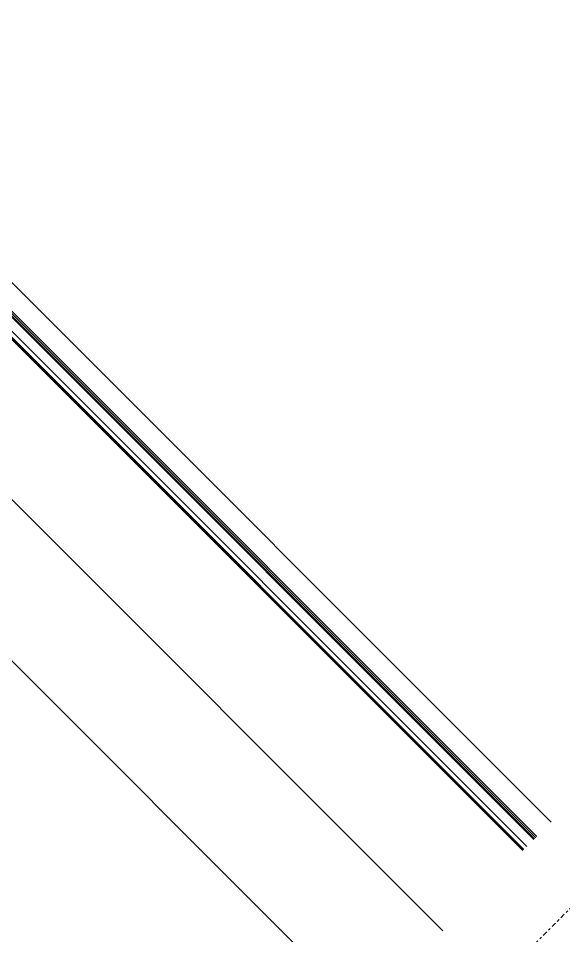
# Model space of a CAD drawing. Header units: millimetres. Extents: x 1789 to 13769, y 2055 to 27197.
# Drawn here: x 10952 to 11610, y 24250 to 25356 of the extents above; entities that cross this region are included whole.
import ezdxf

# ---------------------------------------------------------------- set-up
doc = ezdxf.new("R2010")
doc.units = ezdxf.units.MM
doc.linetypes.add('MV_center', pattern=[15, 6, -3, 3, -3])
for name, color, linetype, lineweight in [('A-DETL', 90, 'Continuous', 13), ('A-DETL-GENF', 92, 'Continuous', 18), ('A-DETL-THIN', 151, 'Continuous', 18)]:
    doc.layers.add(name, color=color, linetype=linetype, lineweight=lineweight)

# ---------------------------------------------------------------- blocks, each defined once
blk = doc.blocks.new('31 dubbel_glas - Type 1-3306991-Details Restauratie 1-10')
at = {"layer": 'A-DETL-GENF', "lineweight": 13}
for p, q in [((726.7, 23), (2041.7, 23)), ((726.7, 17), (2041.7, 17)), ((2041.7, 5), (726.7, 5)), ((2024.8, 0), (726.7, 0))]:
    blk.add_line(p, q, dxfattribs=at)
blk = doc.blocks.new('NLRS_00_DI_maskeer - Type 1-4234657-Details Restauratie 1-10')
at = {"layer": 'A-DETL-GENF', "linetype": 'MV_center'}
blk.add_line((-100, 0), (660.2, 0), dxfattribs=at)

msp = doc.modelspace()

# ---------------------------------------------------------------- linework, layer by layer
at = {"layer": 'A-DETL', "lineweight": 18}
for p, q in [((11574.7, 24366.4), (10644.9, 25296.3)), ((11576.2, 24367.8), (10646.3, 25297.7)), ((11562, 24353.7), (10632.2, 25283.5)), ((11560.6, 24352.3), (10630.8, 25282.1)), ((11464.1, 24255.8), (10564.7, 25155.2))]:
    msp.add_line(p, q, dxfattribs=at)
at = {"layer": 'A-DETL', "lineweight": 25}
msp.add_line((11366.8, 24158.5), (10614.7, 24910.7), dxfattribs=at)
at = {"layer": 'A-DETL-THIN'}
msp.add_line((10625.8, 25355.8), (11594.9, 24386.6), dxfattribs=at)

# ---------------------------------------------------------------- block references
at = {"layer": 'A-DETL-GENF', "lineweight": 13, "rotation": 135.0000000000007}
msp.add_blockref('31 dubbel_glas - Type 1-3306991-Details Restauratie 1-10', (12091.4, 23855.4), dxfattribs=at)
at = {"layer": 'A-DETL-GENF', "linetype": 'MV_center', "rotation": 225.0000000000013}
msp.add_blockref('NLRS_00_DI_maskeer - Type 1-4234657-Details Restauratie 1-10', (11656.7, 24321.5), dxfattribs=at)

doc.saveas('drawing.dxf')
